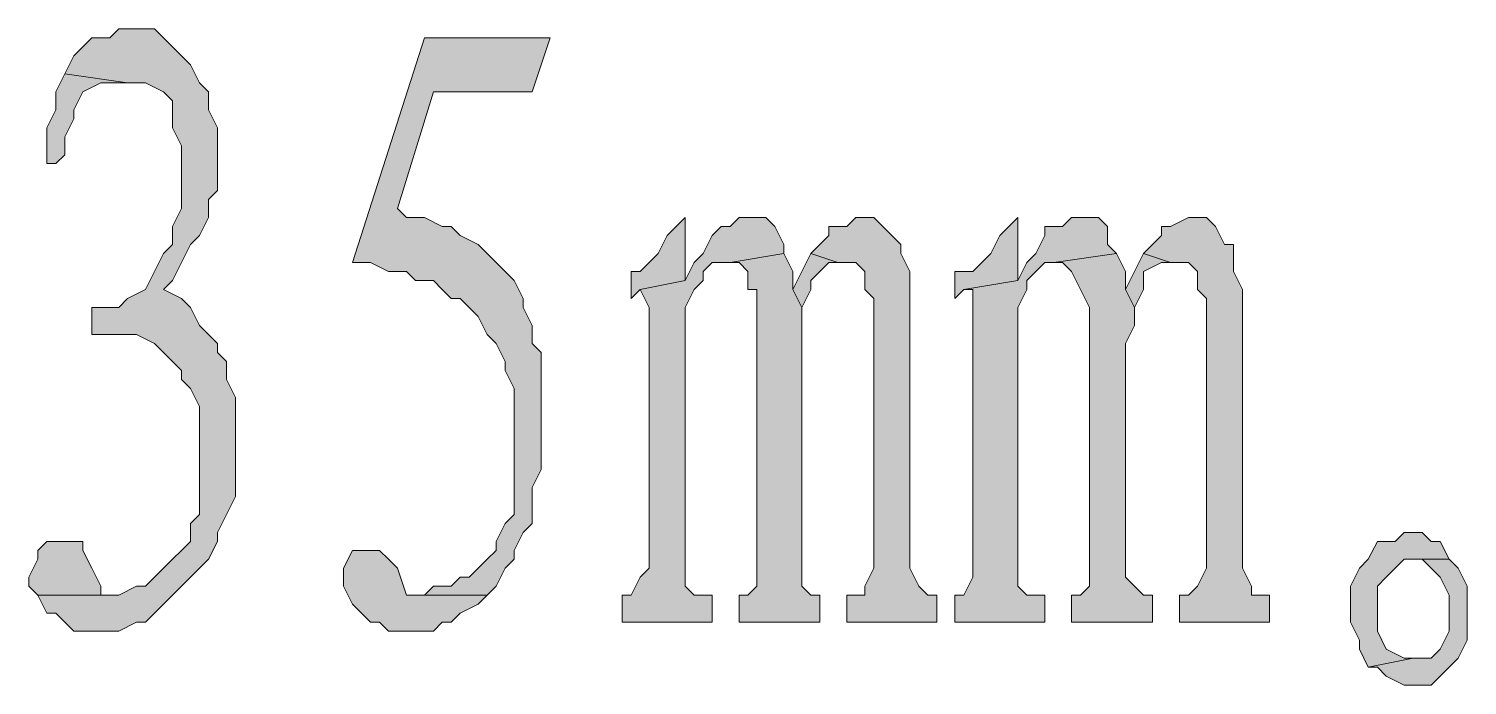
# Model space of a CAD drawing. Header units: inches. Extents: x 20 to 409, y 5 to 283.
# Drawn here: x 364.71 to 371.48, y 40.7 to 43.79 of the extents above; entities that cross this region are included whole.
import ezdxf

# ---------------------------------------------------------------- set-up
doc = ezdxf.new("R2010")
doc.units = ezdxf.units.IN
doc.header["$MEASUREMENT"] = 0
doc.layers.add('C00-00-00', color=7, linetype='Continuous')

msp = doc.modelspace()

# ---------------------------------------------------------------- hatches: boundary and pattern name
at = {"layer": 'C00-00-00'}
h = msp.add_hatch(color=0, dxfattribs=at)
h.dxf.hatch_style = 2
h.paths.add_polyline_path([(365.2188, 43.7903), (365.1341, 43.7903), (365.0918, 43.7479), (365.0071, 43.7479), (364.9648, 43.7056), (364.9224, 43.6633), (364.8801, 43.5786), (365.1764, 43.5363), (365.2611, 43.5363), (365.3458, 43.4939), (365.3881, 43.4516), (365.3881, 43.3246), (365.4304, 43.2399), (365.4304, 42.9436), (365.3881, 42.8589), (365.3881, 42.7743), (365.3458, 42.7319), (365.3034, 42.6473), (365.2611, 42.5626), (365.1764, 42.5203), (365.1341, 42.4779), (365.0071, 42.4779), (365.0071, 42.3509), (365.2188, 42.3509), (365.3034, 42.3086), (365.3458, 42.2663), (365.3881, 42.2239), (365.4304, 42.1816), (365.4304, 42.1393), (365.4728, 42.0969), (365.5151, 42.0123), (365.5151, 41.5043), (365.4728, 41.4619), (365.4728, 41.3773), (365.4304, 41.3349), (365.3881, 41.2926), (365.3458, 41.2503), (365.3034, 41.2079), (365.2611, 41.1656), (365.2188, 41.1656), (365.1341, 41.1233), (364.7531, 41.1233), (364.7954, 41.0386), (364.8378, 41.0386), (364.8801, 40.9963), (364.9224, 40.9539), (365.1341, 40.9539), (365.2188, 40.9963), (365.2611, 40.9963), (365.3034, 41.0386), (365.3458, 41.0809), (365.4304, 41.1656), (365.4728, 41.2079), (365.5151, 41.2503), (365.5574, 41.2926), (365.5998, 41.3773), (365.5998, 41.4196), (365.6421, 41.5043), (365.6844, 41.5889), (365.6844, 42.0546), (365.6421, 42.1393), (365.6421, 42.2239), (365.5998, 42.2663), (365.5998, 42.3086), (365.5574, 42.3509), (365.5151, 42.3933), (365.4728, 42.4779), (365.4304, 42.5203), (365.3458, 42.5626), (365.3881, 42.6049), (365.4304, 42.6896), (365.4728, 42.7743), (365.5151, 42.8166), (365.5574, 42.9013), (365.5574, 42.9859), (365.5998, 43.0283), (365.5998, 43.3246), (365.5574, 43.4093), (365.5574, 43.4939), (365.5151, 43.5363), (365.4728, 43.6209), (365.4304, 43.6633), (365.3881, 43.7056), (365.3458, 43.7479), (365.3034, 43.7903)])
h = msp.add_hatch(color=0, dxfattribs=at)
h.dxf.hatch_style = 2
h.paths.add_polyline_path([(367.1661, 43.7479), (366.5734, 43.7479), (366.2348, 42.6896), (366.3194, 42.6896), (366.4041, 42.6473), (366.4888, 42.6473), (366.5311, 42.6049), (366.6158, 42.6049), (366.6581, 42.5626), (366.7004, 42.5203), (366.7428, 42.5203), (366.7851, 42.4779), (366.8274, 42.4356), (366.8698, 42.3509), (366.9121, 42.3086), (366.9544, 42.2239), (366.9544, 42.1816), (366.9968, 42.0969), (366.9968, 41.5043), (366.9544, 41.4619), (366.9121, 41.3773), (366.9121, 41.3349), (366.8698, 41.2926), (366.8274, 41.2503), (366.7851, 41.2079), (366.7428, 41.2079), (366.7004, 41.1656), (366.6158, 41.1656), (366.5734, 41.1233), (366.4888, 41.1233), (366.8698, 41.1233), (366.9121, 41.1656), (366.9544, 41.2503), (366.9968, 41.2926), (366.9968, 41.3349), (367.0391, 41.4196), (367.0814, 41.4619), (367.0814, 41.6313), (367.1238, 41.7159), (367.1238, 42.2663), (367.0814, 42.3086), (367.0814, 42.3933), (367.0391, 42.4779), (367.0391, 42.5203), (366.9968, 42.6049), (366.9544, 42.6473), (366.9121, 42.6896), (366.8698, 42.7319), (366.8274, 42.7743), (366.7428, 42.8166), (366.7004, 42.8589), (366.6581, 42.8589), (366.5734, 42.9013), (366.4888, 42.9013), (366.4464, 42.9436), (366.6158, 43.4939), (367.0814, 43.4939)])
h = msp.add_hatch(color=0, dxfattribs=at)
h.dxf.hatch_style = 2
h.paths.add_polyline_path([(364.8801, 43.5786), (364.8378, 43.4939), (364.8378, 43.4093), (364.7954, 43.3246), (364.7954, 43.1553), (364.8378, 43.1553), (364.8801, 43.1976), (364.8801, 43.2823), (364.9224, 43.3669), (364.9224, 43.4093), (364.9648, 43.4939), (365.0494, 43.5363), (365.1764, 43.5363)])
h = msp.add_hatch(color=0, dxfattribs=at)
h.dxf.hatch_style = 2
h.paths.add_polyline_path([(368.0974, 42.9013), (368.0551, 42.9013), (368.0128, 42.8589), (367.9704, 42.8589), (367.9281, 42.8166), (367.8858, 42.7319), (367.8434, 42.6896), (367.8011, 42.6049), (367.5894, 42.5626), (367.6318, 42.4779), (367.6318, 41.2503), (367.5894, 41.2079), (367.5471, 41.1233), (367.5048, 41.1233), (367.5048, 40.9963), (367.9281, 40.9963), (367.9281, 41.1233), (367.8434, 41.1233), (367.8011, 41.1656), (367.8011, 42.4779), (367.8434, 42.5626), (367.8858, 42.6049), (367.8858, 42.6473), (367.9281, 42.6896), (368.0128, 42.6896), (368.2668, 42.7319), (368.2668, 42.7743), (368.2244, 42.8589), (368.1821, 42.9013)])
h = msp.add_hatch(color=0, dxfattribs=at)
h.dxf.hatch_style = 2
h.paths.add_polyline_path([(367.8011, 42.9013), (367.7588, 42.8589), (367.7164, 42.8166), (367.6741, 42.7319), (367.6318, 42.6896), (367.5894, 42.6473), (367.5471, 42.6473), (367.5471, 42.5203), (367.5894, 42.5626), (367.8011, 42.6049)])
h = msp.add_hatch(color=0, dxfattribs=at)
h.dxf.hatch_style = 2
h.paths.add_polyline_path([(368.6478, 42.9013), (368.6054, 42.9013), (368.5631, 42.8589), (368.4784, 42.8589), (368.4784, 42.8166), (368.4361, 42.7743), (368.3938, 42.7319), (368.5208, 42.6896), (368.6054, 42.6896), (368.6478, 42.6473), (368.6478, 42.5626), (368.6901, 42.5203), (368.6901, 41.2503), (368.6478, 41.1656), (368.6478, 41.1233), (368.5631, 41.1233), (368.5631, 40.9963), (368.9864, 40.9963), (368.9864, 41.1233), (368.9441, 41.1233), (368.9018, 41.1656), (368.8594, 41.2503), (368.8594, 42.6473), (368.8171, 42.7319), (368.8171, 42.7743), (368.7324, 42.8589), (368.6901, 42.9013)])
h = msp.add_hatch(color=0, dxfattribs=at)
h.dxf.hatch_style = 2
h.paths.add_polyline_path([(369.3674, 42.9013), (369.3251, 42.8589), (369.2828, 42.8166), (369.2404, 42.7319), (369.1981, 42.6896), (369.1558, 42.6473), (369.0711, 42.6473), (369.0711, 42.5203), (369.1134, 42.5626), (369.3674, 42.6049)])
h = msp.add_hatch(color=0, dxfattribs=at)
h.dxf.hatch_style = 2
h.paths.add_polyline_path([(369.6638, 42.9013), (369.6214, 42.9013), (369.5791, 42.8589), (369.4944, 42.8589), (369.4944, 42.8166), (369.4521, 42.7319), (369.4098, 42.6896), (369.3674, 42.6049), (369.1134, 42.5626), (369.1558, 42.5626), (369.1558, 42.4779), (369.1558, 41.2079), (369.1134, 41.1233), (369.0711, 41.1233), (369.0711, 40.9963), (369.4944, 40.9963), (369.4944, 41.1233), (369.4098, 41.1233), (369.3674, 41.1656), (369.3674, 42.4779), (369.4098, 42.5626), (369.4098, 42.6049), (369.4521, 42.6473), (369.4944, 42.6896), (369.5368, 42.6896), (369.8331, 42.7319), (369.7908, 42.7743), (369.7908, 42.8589), (369.7484, 42.9013)])
h = msp.add_hatch(color=0, dxfattribs=at)
h.dxf.hatch_style = 2
h.paths.add_polyline_path([(370.2141, 42.9013), (370.1718, 42.9013), (370.0871, 42.8589), (370.0448, 42.8589), (370.0448, 42.8166), (370.0024, 42.7743), (369.9601, 42.7319), (370.0871, 42.6896), (370.1718, 42.6896), (370.2141, 42.6473), (370.2141, 42.5626), (370.2564, 42.5203), (370.2564, 41.2503), (370.2141, 41.1656), (370.1718, 41.1233), (370.1294, 41.1233), (370.1294, 40.9963), (370.5528, 40.9963), (370.5528, 41.1233), (370.4681, 41.1233), (370.4681, 41.1656), (370.4258, 41.2503), (370.4258, 42.5626), (370.3834, 42.6473), (370.3834, 42.7743), (370.3411, 42.7743), (370.2988, 42.8589), (370.2564, 42.9013)])
h = msp.add_hatch(color=0, dxfattribs=at)
h.dxf.hatch_style = 2
h.paths.add_polyline_path([(368.2668, 42.7319), (368.0128, 42.6896), (368.0551, 42.6896), (368.0974, 42.6473), (368.0974, 42.5626), (368.1398, 42.5626), (368.1398, 41.1656), (368.0974, 41.1233), (368.0551, 41.1233), (368.0551, 40.9963), (368.4361, 40.9963), (368.4361, 41.1233), (368.3938, 41.1233), (368.3514, 41.1656), (368.3514, 42.4779), (368.3091, 42.5626), (368.3091, 42.6473)])
h = msp.add_hatch(color=0, dxfattribs=at)
h.dxf.hatch_style = 2
h.paths.add_polyline_path([(368.3938, 42.7319), (368.3514, 42.6473), (368.3091, 42.5626), (368.3514, 42.4779), (368.3938, 42.5626), (368.3938, 42.6049), (368.4361, 42.6473), (368.4784, 42.6896), (368.5208, 42.6896)])
h = msp.add_hatch(color=0, dxfattribs=at)
h.dxf.hatch_style = 2
h.paths.add_polyline_path([(369.8331, 42.7319), (369.5368, 42.6896), (369.5791, 42.6896), (369.6214, 42.6473), (369.6638, 42.5626), (369.7061, 42.4779), (369.7061, 41.1656), (369.6638, 41.1233), (369.6214, 41.1233), (369.6214, 40.9963), (370.0024, 40.9963), (370.0024, 41.1233), (369.9601, 41.1233), (369.9178, 41.1656), (369.8754, 41.2079), (369.8754, 42.3086), (369.9178, 42.3933), (369.9178, 42.4779), (369.8754, 42.5626), (369.8754, 42.6473)])
h = msp.add_hatch(color=0, dxfattribs=at)
h.dxf.hatch_style = 2
h.paths.add_polyline_path([(369.9601, 42.7319), (369.9178, 42.6473), (369.8754, 42.5626), (369.9178, 42.4779), (369.9601, 42.5626), (369.9601, 42.6473), (370.0448, 42.6896), (370.0871, 42.6896)])
h = msp.add_hatch(color=0, dxfattribs=at)
h.dxf.hatch_style = 2
h.paths.add_polyline_path([(371.1878, 41.4196), (371.1454, 41.3773), (371.0608, 41.3773), (371.0184, 41.2926), (370.9761, 41.2503), (370.9338, 41.1656), (370.9338, 40.9963), (370.9761, 40.9116), (370.9761, 40.8693), (371.0184, 40.7846), (371.2301, 40.8269), (371.1878, 40.8269), (371.1031, 40.8693), (371.0608, 40.9539), (371.0608, 41.1656), (371.1031, 41.2079), (371.1454, 41.2503), (371.1878, 41.2926), (371.3994, 41.2926), (371.3571, 41.3773), (371.3148, 41.3773), (371.2724, 41.4196)])
h = msp.add_hatch(color=0, dxfattribs=at)
h.dxf.hatch_style = 2
h.paths.add_polyline_path([(364.8378, 41.3773), (364.7954, 41.3773), (364.7531, 41.3349), (364.7531, 41.2926), (364.7108, 41.2079), (364.7108, 41.1656), (364.7531, 41.1233), (365.0494, 41.1233), (365.0494, 41.1656), (365.0071, 41.2503), (364.9648, 41.3349), (364.9648, 41.3773), (364.9224, 41.3773)])
h = msp.add_hatch(color=0, dxfattribs=at)
h.dxf.hatch_style = 2
h.paths.add_polyline_path([(366.3194, 41.3349), (366.2348, 41.3349), (366.1924, 41.2503), (366.1924, 41.1656), (366.2348, 41.0809), (366.2771, 41.0386), (366.3194, 40.9963), (366.3618, 40.9963), (366.4041, 40.9539), (366.6158, 40.9539), (366.6581, 40.9963), (366.7004, 40.9963), (366.7428, 41.0386), (366.8274, 41.0809), (366.8698, 41.1233), (366.4888, 41.1233), (366.4464, 41.2503), (366.4041, 41.2926), (366.3618, 41.3349)])
h = msp.add_hatch(color=0, dxfattribs=at)
h.dxf.hatch_style = 2
h.paths.add_polyline_path([(371.3994, 41.2926), (371.1878, 41.2926), (371.2724, 41.2926), (371.3148, 41.2503), (371.3571, 41.2079), (371.3994, 41.1233), (371.3994, 40.9539), (371.3571, 40.8693), (371.3148, 40.8269), (371.2301, 40.8269), (371.0184, 40.7846), (371.0608, 40.7846), (371.1031, 40.7423), (371.1878, 40.6999), (371.3148, 40.6999), (371.3571, 40.7423), (371.3994, 40.7846), (371.4418, 40.8269), (371.4841, 40.9116), (371.4841, 40.9963), (371.4841, 41.1656), (371.4418, 41.2503)])

# ---------------------------------------------------------------- linework, layer by layer
at = {"layer": 'C00-00-00', "color": 0, "lineweight": 0}
for points in [[(365.2188, 43.7903), (365.1341, 43.7903), (365.0918, 43.7479), (365.0071, 43.7479), (364.9648, 43.7056), (364.9224, 43.6633), (364.8801, 43.5786), (365.1764, 43.5363), (365.2611, 43.5363), (365.3458, 43.4939), (365.3881, 43.4516), (365.3881, 43.3246), (365.4304, 43.2399), (365.4304, 42.9436), (365.3881, 42.8589), (365.3881, 42.7743), (365.3458, 42.7319), (365.3034, 42.6473), (365.2611, 42.5626), (365.1764, 42.5203), (365.1341, 42.4779), (365.0071, 42.4779), (365.0071, 42.3509), (365.2188, 42.3509), (365.3034, 42.3086), (365.3458, 42.2663), (365.3881, 42.2239), (365.4304, 42.1816), (365.4304, 42.1393), (365.4728, 42.0969), (365.5151, 42.0123), (365.5151, 41.5043), (365.4728, 41.4619), (365.4728, 41.3773), (365.4304, 41.3349), (365.3881, 41.2926), (365.3458, 41.2503), (365.3034, 41.2079), (365.2611, 41.1656), (365.2188, 41.1656), (365.1341, 41.1233), (364.7531, 41.1233), (364.7954, 41.0386), (364.8378, 41.0386), (364.8801, 40.9963), (364.9224, 40.9539), (365.1341, 40.9539), (365.2188, 40.9963), (365.2611, 40.9963), (365.3034, 41.0386), (365.3458, 41.0809), (365.4304, 41.1656), (365.4728, 41.2079), (365.5151, 41.2503), (365.5574, 41.2926), (365.5998, 41.3773), (365.5998, 41.4196), (365.6421, 41.5043), (365.6844, 41.5889), (365.6844, 42.0546), (365.6421, 42.1393), (365.6421, 42.2239), (365.5998, 42.2663), (365.5998, 42.3086), (365.5574, 42.3509), (365.5151, 42.3933), (365.4728, 42.4779), (365.4304, 42.5203), (365.3458, 42.5626), (365.3881, 42.6049), (365.4304, 42.6896), (365.4728, 42.7743), (365.5151, 42.8166), (365.5574, 42.9013), (365.5574, 42.9859), (365.5998, 43.0283), (365.5998, 43.3246), (365.5574, 43.4093), (365.5574, 43.4939), (365.5151, 43.5363), (365.4728, 43.6209), (365.4304, 43.6633), (365.3881, 43.7056), (365.3458, 43.7479), (365.3034, 43.7903)], [(367.1661, 43.7479), (366.5734, 43.7479), (366.2348, 42.6896), (366.3194, 42.6896), (366.4041, 42.6473), (366.4888, 42.6473), (366.5311, 42.6049), (366.6158, 42.6049), (366.6581, 42.5626), (366.7004, 42.5203), (366.7428, 42.5203), (366.7851, 42.4779), (366.8274, 42.4356), (366.8698, 42.3509), (366.9121, 42.3086), (366.9544, 42.2239), (366.9544, 42.1816), (366.9968, 42.0969), (366.9968, 41.5043), (366.9544, 41.4619), (366.9121, 41.3773), (366.9121, 41.3349), (366.8698, 41.2926), (366.8274, 41.2503), (366.7851, 41.2079), (366.7428, 41.2079), (366.7004, 41.1656), (366.6158, 41.1656), (366.5734, 41.1233), (366.4888, 41.1233), (366.8698, 41.1233), (366.9121, 41.1656), (366.9544, 41.2503), (366.9968, 41.2926), (366.9968, 41.3349), (367.0391, 41.4196), (367.0814, 41.4619), (367.0814, 41.6313), (367.1238, 41.7159), (367.1238, 42.2663), (367.0814, 42.3086), (367.0814, 42.3933), (367.0391, 42.4779), (367.0391, 42.5203), (366.9968, 42.6049), (366.9544, 42.6473), (366.9121, 42.6896), (366.8698, 42.7319), (366.8274, 42.7743), (366.7428, 42.8166), (366.7004, 42.8589), (366.6581, 42.8589), (366.5734, 42.9013), (366.4888, 42.9013), (366.4464, 42.9436), (366.6158, 43.4939), (367.0814, 43.4939)], [(364.8801, 43.5786), (364.8378, 43.4939), (364.8378, 43.4093), (364.7954, 43.3246), (364.7954, 43.1553), (364.8378, 43.1553), (364.8801, 43.1976), (364.8801, 43.2823), (364.9224, 43.3669), (364.9224, 43.4093), (364.9648, 43.4939), (365.0494, 43.5363), (365.1764, 43.5363)], [(368.0974, 42.9013), (368.0551, 42.9013), (368.0128, 42.8589), (367.9704, 42.8589), (367.9281, 42.8166), (367.8858, 42.7319), (367.8434, 42.6896), (367.8011, 42.6049), (367.5894, 42.5626), (367.6318, 42.4779), (367.6318, 41.2503), (367.5894, 41.2079), (367.5471, 41.1233), (367.5048, 41.1233), (367.5048, 40.9963), (367.9281, 40.9963), (367.9281, 41.1233), (367.8434, 41.1233), (367.8011, 41.1656), (367.8011, 42.4779), (367.8434, 42.5626), (367.8858, 42.6049), (367.8858, 42.6473), (367.9281, 42.6896), (368.0128, 42.6896), (368.2668, 42.7319), (368.2668, 42.7743), (368.2244, 42.8589), (368.1821, 42.9013)], [(367.8011, 42.9013), (367.7588, 42.8589), (367.7164, 42.8166), (367.6741, 42.7319), (367.6318, 42.6896), (367.5894, 42.6473), (367.5471, 42.6473), (367.5471, 42.5203), (367.5894, 42.5626), (367.8011, 42.6049)], [(368.6478, 42.9013), (368.6054, 42.9013), (368.5631, 42.8589), (368.4784, 42.8589), (368.4784, 42.8166), (368.4361, 42.7743), (368.3938, 42.7319), (368.5208, 42.6896), (368.6054, 42.6896), (368.6478, 42.6473), (368.6478, 42.5626), (368.6901, 42.5203), (368.6901, 41.2503), (368.6478, 41.1656), (368.6478, 41.1233), (368.5631, 41.1233), (368.5631, 40.9963), (368.9864, 40.9963), (368.9864, 41.1233), (368.9441, 41.1233), (368.9018, 41.1656), (368.8594, 41.2503), (368.8594, 42.6473), (368.8171, 42.7319), (368.8171, 42.7743), (368.7324, 42.8589), (368.6901, 42.9013)], [(369.3674, 42.9013), (369.3251, 42.8589), (369.2828, 42.8166), (369.2404, 42.7319), (369.1981, 42.6896), (369.1558, 42.6473), (369.0711, 42.6473), (369.0711, 42.5203), (369.1134, 42.5626), (369.3674, 42.6049)], [(369.6638, 42.9013), (369.6214, 42.9013), (369.5791, 42.8589), (369.4944, 42.8589), (369.4944, 42.8166), (369.4521, 42.7319), (369.4098, 42.6896), (369.3674, 42.6049), (369.1134, 42.5626), (369.1558, 42.5626), (369.1558, 42.4779), (369.1558, 41.2079), (369.1134, 41.1233), (369.0711, 41.1233), (369.0711, 40.9963), (369.4944, 40.9963), (369.4944, 41.1233), (369.4098, 41.1233), (369.3674, 41.1656), (369.3674, 42.4779), (369.4098, 42.5626), (369.4098, 42.6049), (369.4521, 42.6473), (369.4944, 42.6896), (369.5368, 42.6896), (369.8331, 42.7319), (369.7908, 42.7743), (369.7908, 42.8589), (369.7484, 42.9013)], [(370.2141, 42.9013), (370.1718, 42.9013), (370.0871, 42.8589), (370.0448, 42.8589), (370.0448, 42.8166), (370.0024, 42.7743), (369.9601, 42.7319), (370.0871, 42.6896), (370.1718, 42.6896), (370.2141, 42.6473), (370.2141, 42.5626), (370.2564, 42.5203), (370.2564, 41.2503), (370.2141, 41.1656), (370.1718, 41.1233), (370.1294, 41.1233), (370.1294, 40.9963), (370.5528, 40.9963), (370.5528, 41.1233), (370.4681, 41.1233), (370.4681, 41.1656), (370.4258, 41.2503), (370.4258, 42.5626), (370.3834, 42.6473), (370.3834, 42.7743), (370.3411, 42.7743), (370.2988, 42.8589), (370.2564, 42.9013)], [(368.2668, 42.7319), (368.0128, 42.6896), (368.0551, 42.6896), (368.0974, 42.6473), (368.0974, 42.5626), (368.1398, 42.5626), (368.1398, 41.1656), (368.0974, 41.1233), (368.0551, 41.1233), (368.0551, 40.9963), (368.4361, 40.9963), (368.4361, 41.1233), (368.3938, 41.1233), (368.3514, 41.1656), (368.3514, 42.4779), (368.3091, 42.5626), (368.3091, 42.6473)], [(368.3938, 42.7319), (368.3514, 42.6473), (368.3091, 42.5626), (368.3514, 42.4779), (368.3938, 42.5626), (368.3938, 42.6049), (368.4361, 42.6473), (368.4784, 42.6896), (368.5208, 42.6896)], [(369.8331, 42.7319), (369.5368, 42.6896), (369.5791, 42.6896), (369.6214, 42.6473), (369.6638, 42.5626), (369.7061, 42.4779), (369.7061, 41.1656), (369.6638, 41.1233), (369.6214, 41.1233), (369.6214, 40.9963), (370.0024, 40.9963), (370.0024, 41.1233), (369.9601, 41.1233), (369.9178, 41.1656), (369.8754, 41.2079), (369.8754, 42.3086), (369.9178, 42.3933), (369.9178, 42.4779), (369.8754, 42.5626), (369.8754, 42.6473)], [(369.9601, 42.7319), (369.9178, 42.6473), (369.8754, 42.5626), (369.9178, 42.4779), (369.9601, 42.5626), (369.9601, 42.6473), (370.0448, 42.6896), (370.0871, 42.6896)], [(371.1878, 41.4196), (371.1454, 41.3773), (371.0608, 41.3773), (371.0184, 41.2926), (370.9761, 41.2503), (370.9338, 41.1656), (370.9338, 40.9963), (370.9761, 40.9116), (370.9761, 40.8693), (371.0184, 40.7846), (371.2301, 40.8269), (371.1878, 40.8269), (371.1031, 40.8693), (371.0608, 40.9539), (371.0608, 41.1656), (371.1031, 41.2079), (371.1454, 41.2503), (371.1878, 41.2926), (371.3994, 41.2926), (371.3571, 41.3773), (371.3148, 41.3773), (371.2724, 41.4196)], [(364.8378, 41.3773), (364.7954, 41.3773), (364.7531, 41.3349), (364.7531, 41.2926), (364.7108, 41.2079), (364.7108, 41.1656), (364.7531, 41.1233), (365.0494, 41.1233), (365.0494, 41.1656), (365.0071, 41.2503), (364.9648, 41.3349), (364.9648, 41.3773), (364.9224, 41.3773)], [(366.3194, 41.3349), (366.2348, 41.3349), (366.1924, 41.2503), (366.1924, 41.1656), (366.2348, 41.0809), (366.2771, 41.0386), (366.3194, 40.9963), (366.3618, 40.9963), (366.4041, 40.9539), (366.6158, 40.9539), (366.6581, 40.9963), (366.7004, 40.9963), (366.7428, 41.0386), (366.8274, 41.0809), (366.8698, 41.1233), (366.4888, 41.1233), (366.4464, 41.2503), (366.4041, 41.2926), (366.3618, 41.3349)], [(371.3994, 41.2926), (371.1878, 41.2926), (371.2724, 41.2926), (371.3148, 41.2503), (371.3571, 41.2079), (371.3994, 41.1233), (371.3994, 40.9539), (371.3571, 40.8693), (371.3148, 40.8269), (371.2301, 40.8269), (371.0184, 40.7846), (371.0608, 40.7846), (371.1031, 40.7423), (371.1878, 40.6999), (371.3148, 40.6999), (371.3571, 40.7423), (371.3994, 40.7846), (371.4418, 40.8269), (371.4841, 40.9116), (371.4841, 40.9963), (371.4841, 41.1656), (371.4418, 41.2503)]]:
    msp.add_lwpolyline(points, close=True, dxfattribs=at)

doc.saveas('drawing.dxf')
